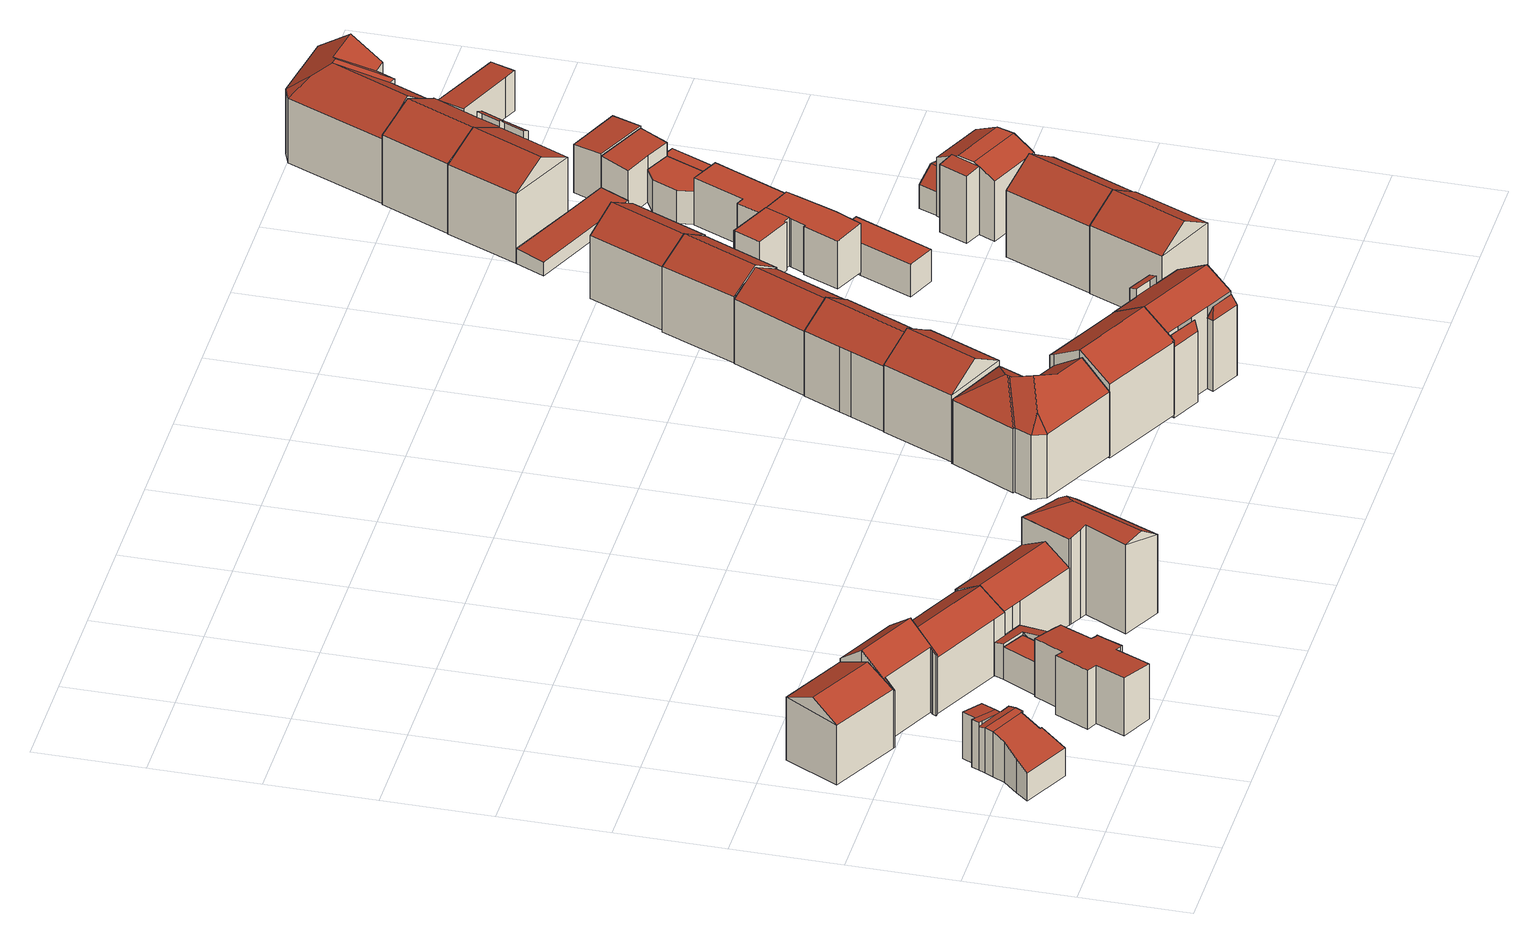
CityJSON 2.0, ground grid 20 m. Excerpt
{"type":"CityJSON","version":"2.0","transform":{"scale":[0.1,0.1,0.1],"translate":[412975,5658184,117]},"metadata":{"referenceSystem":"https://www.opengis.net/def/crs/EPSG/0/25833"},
"CityObjects":{
"building1":{"type":"Building","attributes":{"Gemeindeschluessel":14612000,"Geometrietyp2DReferenz":"3000","function":"31001_9998","roofType":"9999"},"children":["building1-1","building1-2","building1-3"]},
"building1-1":{"type":"BuildingPart","attributes":{"Dachtyp_tdc":"tdcPolyFlatRoof","Dachneigung":10.02,"QualitaetDacherkennung":69,"Geometrietyp2DReferenz":"3000","measuredHeight":9.48,"roofType":"2100"},"parents":["building1"],"geometry":[{"type":"MultiSurface","lod":"2","boundaries":[[[0,1,2,3]],[[0,4,5,1]],[[4,6,7,5]],[[4,0,3,6]],[[7,2,1,5]]],"semantics":{"surfaces":[{"type":"WallSurface"},{"type":"RoofSurface"},{"type":"GroundSurface"}],"values":[0,0,0,1,2]}}]},
"building1-2":{"type":"BuildingPart","attributes":{"Dachtyp_tdc":"tdcPolyFlatRoof","Dachneigung":10.06,"QualitaetDacherkennung":59,"Geometrietyp2DReferenz":"3000","measuredHeight":9.64,"roofType":"2100"},"parents":["building1"],"geometry":[{"type":"MultiSurface","lod":"2","boundaries":[[[8,9,10,11,12]],[[9,3,2,10]],[[6,13,14,7]],[[6,3,9,8,15,13]],[[14,11,10,2,7]]],"semantics":{"surfaces":[{"type":"WallSurface"},{"type":"RoofSurface"},{"type":"GroundSurface"}],"values":[0,0,0,1,2]}}]},
"building1-3":{"type":"BuildingPart","attributes":{"Dachtyp_tdc":"tdcCutGableRoof","Dachneigung":21.51,"QualitaetDacherkennung":17,"Geometrietyp2DReferenz":"3000","measuredHeight":9.17,"roofType":"9999"},"parents":["building1"],"geometry":[{"type":"MultiSurface","lod":"2","boundaries":[[[16,17,18,19]],[[17,20,21,18]],[[20,22,23,21]],[[22,24,25,23]],[[24,26,27,25]],[[26,28,29,27]],[[28,30,31,29]],[[30,32,33,31]],[[32,12,11,33]],[[34,35,36,14,13]],[[35,37,38,36]],[[37,39,40,38]],[[39,41,42,40]],[[41,16,19,42]],[[37,35,34,15,12,32]],[[30,28,26,24,22,20,17,16]],[[32,30,16,41,39,37]],[[19,18,21,23,25,27,29,31,33,11,14,36,38,40,42]]],"semantics":{"surfaces":[{"type":"WallSurface"},{"type":"RoofSurface"},{"type":"GroundSurface"}],"values":[0,0,0,0,0,0,0,0,0,0,0,0,0,0,1,1,1,2]}}]},
"building2":{"type":"Building","attributes":{"Dachtyp_tdc":"tdcGableRoof","Gemeindeschluessel":14612000,"Dachneigung":22.84,"QualitaetDacherkennung":57,"Geometrietyp2DReferenz":"3000","measuredHeight":15.18,"function":"31001_9998","roofType":"3100"},"geometry":[{"type":"Solid","lod":"2","boundaries":[[[[43,44,45,46]],[[44,47,48,45]],[[47,49,50,48]],[[49,43,46,50]],[[47,44,51]],[[43,49,52]],[[44,43,52,51]],[[49,47,51,52]],[[46,45,48,50]]]],"semantics":{"surfaces":[{"type":"WallSurface"},{"type":"RoofSurface"},{"type":"GroundSurface"}],"values":[[0,0,0,0,0,0,1,1,2]]}}]},
"building3":{"type":"Building","attributes":{"Dachtyp_tdc":"tdcGableRoof","Gemeindeschluessel":14612000,"Dachneigung":38.53,"QualitaetDacherkennung":68,"Geometrietyp2DReferenz":"3000","measuredHeight":16.84,"function":"31001_9998","roofType":"3100"},"geometry":[{"type":"Solid","lod":"2","boundaries":[[[[53,54,55,56]],[[54,57,58,55]],[[57,59,60,58]],[[59,61,62,60]],[[61,63,46,62]],[[63,64,65,46]],[[64,66,50,65]],[[66,67,68,50]],[[67,69,70,68]],[[69,71,72,70]],[[71,73,74,72]],[[73,53,56,74]],[[69,67,66,64]],[[64,63,61,59,57,54,53,73,71,69]],[[56,55,58,60,62,46,65,50,68,70,72,74]]]],"semantics":{"surfaces":[{"type":"WallSurface"},{"type":"RoofSurface"},{"type":"GroundSurface"}],"values":[[0,0,0,0,0,0,0,0,0,0,0,0,1,1,2]]}}]},
"building4":{"type":"Building","attributes":{"Dachtyp_tdc":"tdcPolyFlatRoof","Gemeindeschluessel":14612000,"Dachneigung":4.78,"QualitaetDacherkennung":84,"Geometrietyp2DReferenz":"3000","measuredHeight":11.88,"function":"31001_9998","roofType":"2100"},"geometry":[{"type":"Solid","lod":"2","boundaries":[[[[75,76,77,78]],[[76,79,80,77]],[[79,81,82,80]],[[81,83,84,82]],[[83,85,86,84]],[[85,87,88,86]],[[87,89,90,88]],[[89,91,92,90]],[[91,93,94,92]],[[93,95,96,94]],[[95,97,98,96]],[[97,99,100,98]],[[99,101,102,100]],[[101,103,104,102]],[[103,105,106,104]],[[103,101,99,97,95,93,91,89,87,85,83,81,79,76,75,107,108,109,110,105]],[[106,111,112,113,114,78,77,80,82,84,86,88,90,92,94,96,98,100,102,104]],[[105,110,111,106]],[[110,109,112,111]],[[109,108,113,112]],[[108,107,114,113]],[[107,75,78,114]]]],"semantics":{"surfaces":[{"type":"WallSurface"},{"type":"RoofSurface"},{"type":"GroundSurface"}],"values":[[0,0,0,0,0,0,0,0,0,0,0,0,0,0,0,1,2,0,0,0,0,0]]}}]},
"building5":{"type":"Building","attributes":{"Dachtyp_tdc":"tdcPolyFlatRoof","Gemeindeschluessel":14612000,"Dachneigung":0,"QualitaetDacherkennung":51,"Geometrietyp2DReferenz":"3000","measuredHeight":6.61,"function":"31001_9998","roofType":"1000"},"geometry":[{"type":"Solid","lod":"2","boundaries":[[[[115,116,117,118]],[[116,119,120,117]],[[119,121,122,120]],[[121,123,124,122]],[[123,115,118,124]],[[123,121,119,116,115]],[[118,117,120,122,124]]]],"semantics":{"surfaces":[{"type":"WallSurface"},{"type":"RoofSurface"},{"type":"GroundSurface"}],"values":[[0,0,0,0,0,1,2]]}}]},
"building6":{"type":"Building","attributes":{"Dachtyp_tdc":"tdcFreeFormRoof","Gemeindeschluessel":14612000,"Dachneigung":32.98,"QualitaetDacherkennung":62,"Geometrietyp2DReferenz":"3000","measuredHeight":14.66,"function":"31001_9998","roofType":"5000"},"geometry":[{"type":"Solid","lod":"2","boundaries":[[[[125,126,127,128,129]],[[128,130,129]],[[131,126,125]],[[132,133,134,135,136,137]],[[131,138,133,132]],[[138,130,134,133]],[[130,128,135,134]],[[128,127,136,135]],[[127,126,137,136]],[[126,131,132,137]],[[138,131,125,129,130]]]],"semantics":{"surfaces":[{"type":"RoofSurface"},{"type":"WallSurface"},{"type":"GroundSurface"}],"values":[[0,1,1,2,1,1,1,1,1,1,0]]}}]},
"building7":{"type":"Building","attributes":{"Dachtyp_tdc":"tdcFreeFormRoof","Gemeindeschluessel":14612000,"Dachneigung":12.84,"QualitaetDacherkennung":8,"Geometrietyp2DReferenz":"3000","measuredHeight":8.34,"function":"31001_9998","roofType":"5000"},"geometry":[{"type":"Solid","lod":"2","boundaries":[[[[139,140,120,122]],[[140,141,117,120]],[[141,142,143,117]],[[142,144,145,143]],[[144,146,147,145]],[[146,148,149,147]],[[148,150,151,149]],[[150,139,122,151]],[[150,152,153,139]],[[140,153,152,148,146,144,142,141]],[[150,148,152]],[[140,139,153]],[[122,120,117,143,145,147,149,151]]]],"semantics":{"surfaces":[{"type":"WallSurface"},{"type":"RoofSurface"},{"type":"GroundSurface"}],"values":[[0,0,0,0,0,0,0,0,1,1,0,0,2]]}}]},
"building8":{"type":"Building","attributes":{"Dachtyp_tdc":"tdcFreeFormRoof","Gemeindeschluessel":14612000,"Dachneigung":29.34,"QualitaetDacherkennung":56,"Geometrietyp2DReferenz":"3000","measuredHeight":14.51,"function":"31001_9998","roofType":"5000"},"geometry":[{"type":"Solid","lod":"2","boundaries":[[[[154,155,147,149]],[[155,156,145,147]],[[156,157,158,145]],[[157,159,160,158]],[[159,161,162,160]],[[161,163,164,162]],[[163,154,149,164]],[[149,147,145,158,160,162,164]],[[154,163,165,166,156,155]],[[165,161,159,157,166]],[[157,156,166]],[[163,161,165]]]],"semantics":{"surfaces":[{"type":"WallSurface"},{"type":"GroundSurface"},{"type":"RoofSurface"}],"values":[[0,0,0,0,0,0,0,1,2,2,0,0]]}}]},
"building9":{"type":"Building","attributes":{"Dachtyp_tdc":"tdcFreeFormRoof","Gemeindeschluessel":14612000,"Dachneigung":10.3,"QualitaetDacherkennung":38,"Geometrietyp2DReferenz":"3000","measuredHeight":18.75,"function":"31001_9998","roofType":"5000"},"geometry":[{"type":"Solid","lod":"2","boundaries":[[[[167,168,169,170]],[[168,171,172,169]],[[171,173,174,172]],[[173,175,176,174]],[[175,177,178,176]],[[177,179,180,178]],[[179,181,182,180]],[[181,183,184,182]],[[183,185,186,184]],[[185,187,188,186]],[[187,167,170,188]],[[189,190,181,179,177,175,191]],[[167,187,192,189,191,173,171,168]],[[183,190,189,192,185]],[[183,181,190]],[[187,185,192]],[[175,173,191]],[[170,169,172,174,176,178,180,182,184,186,188]]]],"semantics":{"surfaces":[{"type":"WallSurface"},{"type":"RoofSurface"},{"type":"GroundSurface"}],"values":[[0,0,0,0,0,0,0,0,0,0,0,1,1,1,0,0,0,2]]}}]},
"building10":{"type":"Building","attributes":{"Dachtyp_tdc":"tdcFreeFormRoof","Gemeindeschluessel":14612000,"Dachneigung":34.87,"QualitaetDacherkennung":14,"Geometrietyp2DReferenz":"3000","measuredHeight":18.35,"function":"31001_9998","roofType":"5000"},"geometry":[{"type":"Solid","lod":"2","boundaries":[[[[193,194,195,196]],[[194,197,198,195]],[[197,199,200,198]],[[199,201,202,200]],[[201,203,204,202]],[[203,205,206,204]],[[205,207,208,206]],[[207,209,210,208]],[[209,211,212,210]],[[211,213,214,212]],[[213,193,196,214]],[[215,213,211]],[[216,215,211,209]],[[217,218,216,209,207]],[[219,220,221,217,207,205]],[[222,219,205,203]],[[222,203,201]],[[220,219,222,201,199]],[[221,220,199,197]],[[223,218,217,221,197,194]],[[223,194,193]],[[215,216,218,223,193,213]],[[196,195,198,200,202,204,206,208,210,212,214]]]],"semantics":{"surfaces":[{"type":"WallSurface"},{"type":"RoofSurface"},{"type":"GroundSurface"}],"values":[[0,0,0,0,0,0,0,0,0,0,0,0,1,1,1,1,1,1,1,1,1,1,2]]}}]},
"building11":{"type":"Building","attributes":{"Dachtyp_tdc":"tdcGableRoof","Gemeindeschluessel":14612000,"Dachneigung":32.62,"QualitaetDacherkennung":71,"Geometrietyp2DReferenz":"3000","measuredHeight":17.59,"function":"31001_9998","roofType":"3100"},"geometry":[{"type":"Solid","lod":"2","boundaries":[[[[224,225,226,227]],[[225,228,229,226]],[[228,230,231,229]],[[230,232,233,231]],[[232,224,227,233]],[[232,234,235,224]],[[228,236,235,234,230]],[[225,236,228]],[[224,235,236,225]],[[230,234,232]],[[227,226,229,231,233]]]],"semantics":{"surfaces":[{"type":"WallSurface"},{"type":"RoofSurface"},{"type":"GroundSurface"}],"values":[[0,0,0,0,0,1,1,0,0,0,2]]}}]},
"building12":{"type":"Building","attributes":{"Dachtyp_tdc":"tdcFreeFormRoof","Gemeindeschluessel":14612000,"Dachneigung":31.63,"QualitaetDacherkennung":84,"Geometrietyp2DReferenz":"3000","measuredHeight":18.95,"function":"31001_9998","roofType":"5000"},"geometry":[{"type":"Solid","lod":"2","boundaries":[[[[237,238,239,240]],[[238,241,242,239]],[[241,243,244,242]],[[243,245,246,244]],[[245,247,248,246]],[[247,249,250,248]],[[249,251,252,250]],[[251,253,254,252]],[[253,255,256,254]],[[255,237,240,256]],[[251,249,247,245,243,241]],[[241,238,237,255,253,251]],[[240,239,242,244,246,248,250,252,254,256]]]],"semantics":{"surfaces":[{"type":"WallSurface"},{"type":"RoofSurface"},{"type":"GroundSurface"}],"values":[[0,0,0,0,0,0,0,0,0,0,1,1,2]]}}]},
"building13":{"type":"Building","attributes":{"Dachtyp_tdc":"tdcGableRoof","Gemeindeschluessel":14612000,"Dachneigung":31.68,"QualitaetDacherkennung":81,"Geometrietyp2DReferenz":"3000","measuredHeight":16.81,"function":"31001_9998","roofType":"3100"},"geometry":[{"type":"Solid","lod":"2","boundaries":[[[[257,258,259,260]],[[258,261,262,259]],[[261,263,264,262]],[[263,265,266,264]],[[265,267,268,266]],[[267,269,270,268]],[[269,271,272,270]],[[271,273,274,272]],[[273,275,276,274]],[[275,257,260,276]],[[271,269,267,265,263,261]],[[261,258,257,275,273,271]],[[260,259,262,264,266,268,270,272,274,276]]]],"semantics":{"surfaces":[{"type":"WallSurface"},{"type":"RoofSurface"},{"type":"GroundSurface"}],"values":[[0,0,0,0,0,0,0,0,0,0,1,1,2]]}}]},
"building14":{"type":"Building","attributes":{"Gemeindeschluessel":14612000,"Geometrietyp2DReferenz":"3000","function":"31001_9998","roofType":"9999"},"children":["building14-1","building14-2","building14-3","building14-4"]},
"building14-1":{"type":"BuildingPart","attributes":{"Dachtyp_tdc":"tdcFreeFormRoof","Dachneigung":72.59,"QualitaetDacherkennung":35,"Geometrietyp2DReferenz":"3000","measuredHeight":16.42,"roofType":"5000"},"parents":["building14"],"geometry":[{"type":"MultiSurface","lod":"2","boundaries":[[[277,278,279,280]],[[278,281,282,279]],[[281,283,284,282]],[[285,283,281]],[[286,285,281,278]],[[286,278,277]],[[285,286,277,283]],[[280,279,282,284]]],"semantics":{"surfaces":[{"type":"WallSurface"},{"type":"RoofSurface"},{"type":"GroundSurface"}],"values":[0,0,0,0,1,0,1,2]}}]},
"building14-2":{"type":"BuildingPart","attributes":{"Dachtyp_tdc":"tdcFreeFormRoof","Dachneigung":73.01,"QualitaetDacherkennung":29,"Geometrietyp2DReferenz":"3000","measuredHeight":16.52,"roofType":"5000"},"parents":["building14"],"geometry":[{"type":"MultiSurface","lod":"2","boundaries":[[[287,288,289,290]],[[288,291,292,289]],[[291,293,294,292]],[[295,293,291]],[[296,295,291,288]],[[296,288,287]],[[295,296,287,293]],[[290,289,292,294]]],"semantics":{"surfaces":[{"type":"WallSurface"},{"type":"RoofSurface"},{"type":"GroundSurface"}],"values":[0,0,0,1,1,1,1,2]}}]},
"building14-3":{"type":"BuildingPart","attributes":{"Dachtyp_tdc":"tdcPolyFlatRoof","Dachneigung":13.46,"QualitaetDacherkennung":62,"Geometrietyp2DReferenz":"3000","measuredHeight":17.26,"roofType":"2100"},"parents":["building14"],"geometry":[{"type":"MultiSurface","lod":"2","boundaries":[[[297,298,299,300]],[[301,297,302]],[[301,303,298,297]],[[303,304,299,298]],[[304,305,300,299]],[[305,306,300]],[[305,304,303,301]]],"semantics":{"surfaces":[{"type":"GroundSurface"},{"type":"WallSurface"},{"type":"RoofSurface"}],"values":[0,1,1,1,1,1,2]}}]},
"building14-4":{"type":"BuildingPart","attributes":{"Dachtyp_tdc":"tdcGableRoof","Dachneigung":30.53,"QualitaetDacherkennung":66,"Geometrietyp2DReferenz":"3000","measuredHeight":19.53,"roofType":"3100"},"parents":["building14"],"geometry":[{"type":"MultiSurface","lod":"2","boundaries":[[[306,307,308,300]],[[307,309,310,308]],[[309,311,287,290,310]],[[312,313,277,280,294,293]],[[314,315,316,284,283]],[[315,249,317,316]],[[249,302,297,317]],[[315,314,313,312,311,309]],[[309,307,306,302,249,315]],[[300,308,310,290,294,280,284,316,317,297]]],"semantics":{"surfaces":[{"type":"WallSurface"},{"type":"RoofSurface"},{"type":"GroundSurface"}],"values":[0,0,0,0,0,0,0,1,1,2]}}]},
"building15":{"type":"Building","attributes":{"Dachtyp_tdc":"tdcGableRoof","Gemeindeschluessel":14612000,"Dachneigung":30.23,"QualitaetDacherkennung":73,"Geometrietyp2DReferenz":"3000","measuredHeight":16.37,"function":"31001_9998","roofType":"3100"},"geometry":[{"type":"Solid","lod":"2","boundaries":[[[[318,319,320,321]],[[319,322,323,320]],[[322,324,325,323]],[[324,318,321,325]],[[322,319,326]],[[318,324,327]],[[319,318,327,326]],[[324,322,326,327]],[[321,320,323,325]]]],"semantics":{"surfaces":[{"type":"WallSurface"},{"type":"RoofSurface"},{"type":"GroundSurface"}],"values":[[0,0,0,0,0,0,1,1,2]]}}]},
"building16":{"type":"Building","attributes":{"Dachtyp_tdc":"tdcGableRoof","Gemeindeschluessel":14612000,"Dachneigung":30.42,"QualitaetDacherkennung":79,"Geometrietyp2DReferenz":"3000","measuredHeight":16.74,"function":"31001_9998","roofType":"3100"},"geometry":[{"type":"Solid","lod":"2","boundaries":[[[[328,329,330,331]],[[329,332,333,330]],[[332,334,335,333]],[[334,328,331,335]],[[332,329,336]],[[328,334,337]],[[329,328,337,336]],[[334,332,336,337]],[[331,330,333,335]]]],"semantics":{"surfaces":[{"type":"WallSurface"},{"type":"RoofSurface"},{"type":"GroundSurface"}],"values":[[0,0,0,0,0,0,1,1,2]]}}]},
"building17":{"type":"Building","attributes":{"Dachtyp_tdc":"tdcGableRoof","Gemeindeschluessel":14612000,"Dachneigung":29.91,"QualitaetDacherkennung":69,"Geometrietyp2DReferenz":"3000","measuredHeight":16.3,"function":"31001_9998","roofType":"3100"},"geometry":[{"type":"Solid","lod":"2","boundaries":[[[[338,339,340,341]],[[339,342,343,340]],[[342,344,345,343]],[[344,338,341,345]],[[342,339,346]],[[338,344,347]],[[339,338,347,346]],[[344,342,346,347]],[[341,340,343,345]]]],"semantics":{"surfaces":[{"type":"WallSurface"},{"type":"RoofSurface"},{"type":"GroundSurface"}],"values":[[0,0,0,0,0,0,1,1,2]]}}]},
"building18":{"type":"Building","attributes":{"Dachtyp_tdc":"tdcGableRoof","Gemeindeschluessel":14612000,"Dachneigung":31.48,"QualitaetDacherkennung":68,"Geometrietyp2DReferenz":"3000","measuredHeight":17.59,"function":"31001_9998","roofType":"3100"},"geometry":[{"type":"Solid","lod":"2","boundaries":[[[[348,349,350,351]],[[349,352,353,350]],[[352,354,355,353]],[[354,348,351,355]],[[352,349,356]],[[348,354,357]],[[349,348,357,356]],[[354,352,356,357]],[[351,350,353,355]]]],"semantics":{"surfaces":[{"type":"WallSurface"},{"type":"RoofSurface"},{"type":"GroundSurface"}],"values":[[0,0,0,0,0,0,1,1,2]]}}]},
"building19":{"type":"Building","attributes":{"Dachtyp_tdc":"tdcPolyFlatRoof","Gemeindeschluessel":14612000,"Dachneigung":0,"QualitaetDacherkennung":84,"Geometrietyp2DReferenz":"3000","measuredHeight":6.54,"function":"31001_9998","roofType":"1000"},"geometry":[{"type":"Solid","lod":"2","boundaries":[[[[358,359,360,361]],[[359,362,363,360]],[[362,364,365,363]],[[364,366,367,365]],[[366,358,361,367]],[[366,364,362,359,358]],[[361,360,363,365,367]]]],"semantics":{"surfaces":[{"type":"WallSurface"},{"type":"RoofSurface"},{"type":"GroundSurface"}],"values":[[0,0,0,0,0,1,2]]}}]},
"building20":{"type":"Building","attributes":{"Gemeindeschluessel":14612000,"Geometrietyp2DReferenz":"3000","function":"31001_9998","roofType":"9999"},"children":["building20-1","building20-2"]},
"building20-1":{"type":"BuildingPart","attributes":{"Dachtyp_tdc":"tdcPolyFlatRoof","Dachneigung":0,"QualitaetDacherkennung":61,"Geometrietyp2DReferenz":"3000","measuredHeight":9.85,"roofType":"1000"},"parents":["building20"],"geometry":[{"type":"MultiSurface","lod":"2","boundaries":[[[368,369,370,371]],[[369,372,373,370]],[[372,374,375,376,373]],[[377,378,379,380,381]],[[378,382,383,379]],[[382,384,385,383]],[[384,368,371,385]],[[384,382,378,377,374,372,369,368]],[[371,370,373,376,380,379,383,385]]],"semantics":{"surfaces":[{"type":"WallSurface"},{"type":"RoofSurface"},{"type":"GroundSurface"}],"values":[0,0,0,0,0,0,0,1,2]}}]},
"building20-2":{"type":"BuildingPart","attributes":{"Dachtyp_tdc":"tdcPolyFlatRoof","Dachneigung":2.62,"QualitaetDacherkennung":60,"Geometrietyp2DReferenz":"3000","measuredHeight":9.98,"roofType":"2100"},"parents":["building20"],"geometry":[{"type":"MultiSurface","lod":"2","boundaries":[[[375,386,387,376]],[[386,388,389,387]],[[388,390,391,389]],[[390,392,393,391]],[[392,394,395,393]],[[394,396,397,395]],[[396,398,399,397]],[[398,400,401,399]],[[400,402,403,401]],[[402,404,405,403]],[[404,381,380,405]],[[404,402,400,398,396,394,392,390,388,386,375,381]],[[380,376,387,389,391,393,395,397,399,401,403,405]]],"semantics":{"surfaces":[{"type":"WallSurface"},{"type":"RoofSurface"},{"type":"GroundSurface"}],"values":[0,0,0,0,0,0,0,0,0,0,0,1,2]}}]},
"building21":{"type":"Building","attributes":{"Dachtyp_tdc":"tdcFreeFormRoof","Gemeindeschluessel":14612000,"Dachneigung":32.75,"QualitaetDacherkennung":85,"Geometrietyp2DReferenz":"3000","measuredHeight":17.51,"function":"31001_9998","roofType":"5000"},"geometry":[{"type":"Solid","lod":"2","boundaries":[[[[406,407,408,409]],[[407,410,411,408]],[[410,412,413,411]],[[412,414,415,413]],[[414,406,409,415]],[[357,416,410,407]],[[414,412,416,357,406]],[[407,406,357]],[[412,410,416]],[[409,408,411,413,415]]]],"semantics":{"surfaces":[{"type":"WallSurface"},{"type":"RoofSurface"},{"type":"GroundSurface"}],"values":[[0,0,0,0,0,1,1,0,0,2]]}}]},
"building22":{"type":"Building","attributes":{"Dachtyp_tdc":"tdcPolyFlatRoof","Gemeindeschluessel":14612000,"Dachneigung":3.84,"QualitaetDacherkennung":66,"Geometrietyp2DReferenz":"3000","measuredHeight":3.07,"function":"31001_9998","roofType":"2100"},"geometry":[{"type":"Solid","lod":"2","boundaries":[[[[417,418,419,420]],[[418,421,422,419]],[[421,423,424,422]],[[423,425,426,424]],[[425,417,420,426]],[[425,423,421,418,417]],[[420,419,422,424,426]]]],"semantics":{"surfaces":[{"type":"WallSurface"},{"type":"RoofSurface"},{"type":"GroundSurface"}],"values":[[0,0,0,0,0,1,2]]}}]},
"building23":{"type":"Building","attributes":{"Dachtyp_tdc":"tdcPolyFlatRoof","Gemeindeschluessel":14612000,"Dachneigung":0,"QualitaetDacherkennung":80,"Geometrietyp2DReferenz":"3000","measuredHeight":9.53,"function":"31001_9998","roofType":"1000"},"geometry":[{"type":"Solid","lod":"2","boundaries":[[[[427,428,429,430]],[[428,431,432,429]],[[431,433,434,432]],[[433,435,436,434]],[[435,437,389,436]],[[435,433,431,428,427,438,439,437]],[[389,387,373,430,429,432,434,436]],[[437,439,387,389]],[[439,438,373,387]],[[438,427,430,373]]]],"semantics":{"surfaces":[{"type":"WallSurface"},{"type":"RoofSurface"},{"type":"GroundSurface"}],"values":[[0,0,0,0,0,1,2,0,0,0]]}}]},
"building24":{"type":"Building","attributes":{"Gemeindeschluessel":14612000,"Geometrietyp2DReferenz":"3000","function":"31001_9998","roofType":"9999"},"children":["building24-1","building24-2"]},
"building24-1":{"type":"BuildingPart","attributes":{"Dachtyp_tdc":"tdcPolyFlatRoof","Dachneigung":31.4,"QualitaetDacherkennung":56,"Geometrietyp2DReferenz":"3000","measuredHeight":15.4,"roofType":"2100"},"parents":["building24"],"geometry":[{"type":"MultiSurface","lod":"2","boundaries":[[[440,441,442,443,444]],[[445,446,447,448,449]],[[446,440,444,447]],[[446,445,441,440]],[[444,443,448,447]]],"semantics":{"surfaces":[{"type":"WallSurface"},{"type":"RoofSurface"},{"type":"GroundSurface"}],"values":[0,0,0,1,2]}}]},
"building24-2":{"type":"BuildingPart","attributes":{"Dachtyp_tdc":"tdcGableRoof","Dachneigung":28.36,"QualitaetDacherkennung":72,"Geometrietyp2DReferenz":"3000","measuredHeight":17.84,"roofType":"3100"},"parents":["building24"],"geometry":[{"type":"MultiSurface","lod":"2","boundaries":[[[450,451,452,419]],[[451,449,448,452]],[[453,450,419,422]],[[449,451,454]],[[450,453,455]],[[451,450,455,454]],[[453,442,449,454,455]],[[419,452,448,443,422]]],"semantics":{"surfaces":[{"type":"WallSurface"},{"type":"RoofSurface"},{"type":"GroundSurface"}],"values":[0,0,0,0,0,1,1,2]}}]},
"building25":{"type":"Building","attributes":{"Gemeindeschluessel":14612000,"Geometrietyp2DReferenz":"3000","function":"31001_9998","roofType":"9999"},"children":["building25-1","building25-2"]},
"building25-1":{"type":"BuildingPart","attributes":{"Dachtyp_tdc":"tdcPolyFlatRoof","Dachneigung":3.42,"QualitaetDacherkennung":60,"Geometrietyp2DReferenz":"3000","measuredHeight":13.81,"roofType":"2100"},"parents":["building25"],"geometry":[{"type":"MultiSurface","lod":"2","boundaries":[[[456,457,458,459,460]],[[461,462,463,464]],[[461,456,460,462]],[[461,464,465,466,467,457,456]],[[460,459,468,469,463,462]]],"semantics":{"surfaces":[{"type":"WallSurface"},{"type":"RoofSurface"},{"type":"GroundSurface"}],"values":[0,0,0,1,2]}}]},
"building25-2":{"type":"BuildingPart","attributes":{"Dachtyp_tdc":"tdcCutGableRoof","Dachneigung":27.32,"QualitaetDacherkennung":49,"Geometrietyp2DReferenz":"3000","measuredHeight":14.29,"roofType":"9999"},"parents":["building25"],"geometry":[{"type":"MultiSurface","lod":"2","boundaries":[[[458,470,471,459]],[[470,472,473,471]],[[472,474,475,473]],[[474,476,477,475]],[[476,478,479,477]],[[478,480,481,479]],[[480,464,463,481]],[[474,472,470,458,467,482]],[[483,464,480,478,476]],[[482,483,476,474]],[[459,471,473,475,477,479,481,463,469,468]]],"semantics":{"surfaces":[{"type":"WallSurface"},{"type":"RoofSurface"},{"type":"GroundSurface"}],"values":[0,0,0,0,0,0,0,1,1,1,2]}}]},
"building26":{"type":"Building","attributes":{"Dachtyp_tdc":"tdcPolyFlatRoof","Gemeindeschluessel":14612000,"Dachneigung":0,"QualitaetDacherkennung":67,"Geometrietyp2DReferenz":"3000","measuredHeight":6.51,"function":"31001_9998","roofType":"1000"},"geometry":[{"type":"Solid","lod":"2","boundaries":[[[[484,485,486,487]],[[485,488,489,486]],[[488,490,491,489]],[[490,492,493,491]],[[492,494,495,493]],[[494,484,487,495]],[[494,492,490,488,485,484]],[[487,486,489,491,493,495]]]],"semantics":{"surfaces":[{"type":"WallSurface"},{"type":"RoofSurface"},{"type":"GroundSurface"}],"values":[[0,0,0,0,0,0,1,2]]}}]},
"building27":{"type":"Building","attributes":{"Gemeindeschluessel":14612000,"Geometrietyp2DReferenz":"3000","function":"31001_9998","roofType":"9999"},"children":["building27-1","building27-2"]},
"building27-1":{"type":"BuildingPart","attributes":{"Dachtyp_tdc":"tdcGableRoof","Dachneigung":28.36,"QualitaetDacherkennung":72,"Geometrietyp2DReferenz":"3000","measuredHeight":17.7,"roofType":"3100"},"parents":["building27"],"geometry":[{"type":"MultiSurface","lod":"2","boundaries":[[[496,497,498,499]],[[497,500,501,498]],[[500,502,503,501]],[[497,496,504]],[[502,500,505]],[[496,506,502,505,504]],[[500,497,504,505]],[[503,507,499,498,501]]],"semantics":{"surfaces":[{"type":"WallSurface"},{"type":"RoofSurface"},{"type":"GroundSurface"}],"values":[0,0,0,0,0,1,1,2]}}]},
"building27-2":{"type":"BuildingPart","attributes":{"Dachtyp_tdc":"tdcPolyFlatRoof","Dachneigung":21.11,"QualitaetDacherkennung":52,"Geometrietyp2DReferenz":"3000","measuredHeight":15.04,"roofType":"2100"},"parents":["building27"],"geometry":[{"type":"MultiSurface","lod":"2","boundaries":[[[446,508,496,499,509]],[[510,511,512,507,506]],[[511,446,509,512]],[[511,510,508,446]],[[509,499,507,512]]],"semantics":{"surfaces":[{"type":"WallSurface"},{"type":"RoofSurface"},{"type":"GroundSurface"}],"values":[0,0,0,1,2]}}]},
"building28":{"type":"Building","attributes":{"Dachtyp_tdc":"tdcGableRoof","Gemeindeschluessel":14612000,"Dachneigung":11.78,"QualitaetDacherkennung":1,"Geometrietyp2DReferenz":"3000","measuredHeight":7.46,"function":"31001_9998","roofType":"3100"},"geometry":[{"type":"Solid","lod":"2","boundaries":[[[[513,514,515,516]],[[514,517,518,515]],[[517,519,520,518]],[[519,513,516,520]],[[517,514,521]],[[513,519,522]],[[514,513,522,521]],[[519,517,521,522]],[[516,515,518,520]]]],"semantics":{"surfaces":[{"type":"WallSurface"},{"type":"RoofSurface"},{"type":"GroundSurface"}],"values":[[0,0,0,0,0,0,1,1,2]]}}]},
"building29":{"type":"Building","attributes":{"Dachtyp_tdc":"tdcPolyFlatRoof","Gemeindeschluessel":14612000,"Dachneigung":6.14,"QualitaetDacherkennung":58,"Geometrietyp2DReferenz":"3000","measuredHeight":9.83,"function":"31001_9998","roofType":"2100"},"geometry":[{"type":"Solid","lod":"2","boundaries":[[[[523,524,525,491]],[[524,526,527,525]],[[526,528,529,527]],[[528,530,531,529]],[[530,532,493,531]],[[532,523,491,493]],[[532,530,528,526,524,523]],[[491,525,527,529,531,493]]]],"semantics":{"surfaces":[{"type":"WallSurface"},{"type":"RoofSurface"},{"type":"GroundSurface"}],"values":[[0,0,0,0,0,0,1,2]]}}]},
"building30":{"type":"Building","attributes":{"Dachtyp_tdc":"tdcPolyFlatRoof","Gemeindeschluessel":14612000,"Dachneigung":0,"QualitaetDacherkennung":78,"Geometrietyp2DReferenz":"3000","measuredHeight":3.3,"function":"31001_9998","roofType":"1000"},"geometry":[{"type":"Solid","lod":"2","boundaries":[[[[533,534,535,536]],[[534,537,538,535]],[[537,539,540,538]],[[539,541,542,540]],[[541,543,544,542]],[[543,533,536,544]],[[543,541,539,537,534,533]],[[536,535,538,540,542,544]]]],"semantics":{"surfaces":[{"type":"WallSurface"},{"type":"RoofSurface"},{"type":"GroundSurface"}],"values":[[0,0,0,0,0,0,1,2]]}}]},
"building31":{"type":"Building","attributes":{"Dachtyp_tdc":"tdcPolyFlatRoof","Gemeindeschluessel":14612000,"Dachneigung":3.8,"QualitaetDacherkennung":52,"Geometrietyp2DReferenz":"3000","measuredHeight":10.06,"function":"31001_9998","roofType":"2100"},"geometry":[{"type":"Solid","lod":"2","boundaries":[[[[545,546,547,548]],[[546,549,550,547]],[[549,551,552,550]],[[551,545,548,552]],[[551,549,546,545]],[[548,547,550,552]]]],"semantics":{"surfaces":[{"type":"WallSurface"},{"type":"RoofSurface"},{"type":"GroundSurface"}],"values":[[0,0,0,0,1,2]]}}]},
"building32":{"type":"Building","attributes":{"Dachtyp_tdc":"tdcFreeFormRoof","Gemeindeschluessel":14612000,"Dachneigung":34.65,"QualitaetDacherkennung":29,"Geometrietyp2DReferenz":"3000","measuredHeight":17.92,"function":"31001_9998","roofType":"5000"},"geometry":[{"type":"Solid","lod":"2","boundaries":[[[[553,554,555,556]],[[554,557,558,555]],[[557,559,560,558]],[[559,561,562,560]],[[561,563,564,562]],[[563,565,566,564]],[[565,567,568,566]],[[567,569,570,568]],[[569,553,556,570]],[[571,572,569,567]],[[573,571,567,565]],[[574,573,565,563]],[[574,563,561]],[[575,576,572,571,573,574,561,559]],[[575,559,557]],[[577,576,575,557,554]],[[577,554,553]],[[572,576,577,553,569]],[[556,555,558,560,562,564,566,568,570]]]],"semantics":{"surfaces":[{"type":"WallSurface"},{"type":"RoofSurface"},{"type":"GroundSurface"}],"values":[[0,0,0,0,0,0,0,0,0,1,1,1,0,1,1,1,0,1,2]]}}]},
"building33":{"type":"Building","attributes":{"Dachtyp_tdc":"tdcPolyFlatRoof","Gemeindeschluessel":14612000,"Dachneigung":3.83,"QualitaetDacherkennung":70,"Geometrietyp2DReferenz":"3000","measuredHeight":8.15,"function":"31001_9998","roofType":"2100"},"geometry":[{"type":"Solid","lod":"2","boundaries":[[[[578,579,580,581]],[[579,582,583,580]],[[582,584,585,583]],[[584,586,587,585]],[[586,578,581,587]],[[586,584,582,579,578]],[[581,580,583,585,587]]]],"semantics":{"surfaces":[{"type":"WallSurface"},{"type":"RoofSurface"},{"type":"GroundSurface"}],"values":[[0,0,0,0,0,1,2]]}}]}
},
"vertices":[
[136,280,111],[136,280,17],[124,255,17],[124,255,111],[181,258,102],[181,258,17],[169,232,102],[169,232,17],
[109,246,113],[115,259,113],[115,259,17],[109,246,17],[109,246,104],[163,220,102],[163,220,17],[155,224,104],
[162,185,108],[145,149,93],[145,149,17],[162,185,17],[149,147,93],[149,147,17],[127,101,73],[127,101,17],[39,145,73],[39,145,17],[59,168,84],[59,168,17],[84,195,98],[84,195,17],[95,217,108],[95,217,17],[103,233,108],[103,233,17],[163,220,104],[181,212,104],[181,212,17],[174,198,108],[174,198,17],[167,184,108],[167,184,17],[163,186,108],[163,186,17],
[134,399,138],[7,465,139],[7,465,19],[134,399,19],[59,564,146],[59,564,19],[183,502,145],[183,502,19],[32,512,171],[157,448,171],
[249,360,147],[250,359,147],[250,359,19],[249,360,19],[252,364,151],[252,364,19],[147,416,151],[147,416,19],[138,397,134],[138,397,19],[134,399,134],[163,460,188],[163,460,19],[183,502,152],[297,445,152],[297,445,19],[276,404,188],[276,404,19],[249,351,140],[249,351,19],[245,352,140],[245,352,19],
[342,207,135],[369,193,132],[369,193,18],[342,207,18],[385,184,131],[385,184,18],[400,176,129],[400,176,18],[394,165,129],[394,165,18],[373,117,129],[373,117,18],[383,111,128],[383,111,18],[387,110,128],[387,110,18],[379,93,128],[379,93,18],[372,76,128],[372,76,18],[366,62,128],[366,62,18],[362,64,128],[362,64,18],[351,69,129],[351,69,18],[328,16,129],[328,16,18],[322,5,129],[322,5,18],[264,34,135],[264,34,18],[314,152,135],[298,160,137],[268,97,137],[288,88,135],[288,88,18],[268,97,18],[298,160,18],[314,152,18],
[342,207,87],[373,268,87],[373,268,21],[342,207,21],[415,245,87],[415,245,21],[385,184,87],[385,184,21],[369,193,87],[369,193,21],
[427,321,167],[449,368,134],[449,370,132],[297,445,132],[273,398,167],[249,351,134],[406,274,134],[406,274,20],[381,286,20],[249,351,20],[297,445,20],[449,370,20],[449,368,20],[381,286,134],
[385,184,50],[415,245,93],[373,268,93],[381,286,88],[381,286,21],[406,274,88],[406,274,21],[425,265,88],[425,265,21],[441,257,88],[441,257,21],[400,176,50],[400,176,21],[410,194,104],[394,202,104],
[441,257,136],[425,265,136],[406,274,136],[449,368,137],[449,368,21],[449,370,136],[449,370,21],[603,293,137],[603,293,21],[557,200,136],[557,200,21],[580,247,166],[428,322,166],
[594,181,201],[583,187,198],[583,187,20],[594,181,20],[561,198,194],[561,198,20],[557,200,193],[557,200,20],[603,293,193],[603,293,20],[608,291,192],[608,291,20],[629,280,189],[629,280,20],[688,251,182],[688,251,20],[698,222,178],[698,222,20],[628,66,178],[628,66,20],[554,102,200],[554,102,20],[650,217,207],[692,238,186],[602,291,194],[591,84,207],
[911,325,151],[901,350,151],[901,350,22],[911,325,22],[916,382,151],[916,382,22],[912,384,151],[912,384,22],[971,502,151],[971,502,22],[972,504,151],[972,504,22],[1088,451,151],[1088,451,22],[1067,405,151],[1067,405,22],[1076,380,151],[1076,380,22],[1112,363,151],[1112,363,22],[1057,254,151],[1057,254,22],[1084,308,194],[1027,336,194],[999,408,195],[997,370,205],[1002,419,196],[1000,415,196],[1001,413,195],[973,502,152],[937,349,174],
[1032,636,160],[1138,588,162],[1138,588,25],[1032,636,25],[1148,584,162],[1148,584,25],[1088,451,162],[1088,451,25],[972,504,160],[972,504,25],[1029,478,201],[1089,610,201],[1138,588,168],
[1204,180,166],[1057,254,166],[1057,254,18],[1204,180,18],[1087,313,207],[1087,313,18],[1112,363,173],[1112,363,18],[1116,371,168],[1116,371,18],[1256,302,167],[1256,302,18],[1266,297,168],[1266,297,18],[1237,239,207],[1237,239,18],[1208,180,167],[1208,180,18],[1205,182,167],[1205,182,18],
[1167,650,158],[1138,588,158],[1138,588,26],[1167,650,26],[1086,612,194],[1086,612,26],[1032,636,157],[1032,636,26],[1060,699,157],[1060,699,26],[1070,721,157],[1070,721,26],[1102,790,157],[1102,790,26],[1156,766,194],[1156,766,26],[1208,742,158],[1208,742,26],[1177,673,158],[1177,673,26],
[1269,165,153],[1263,153,153],[1263,153,11],[1269,165,11],[1208,180,153],[1208,180,11],[1214,193,153],[1214,193,11],[1211,186,175],[1266,159,174],
[1360,120,154],[1354,108,154],[1354,108,11],[1360,120,11],[1299,135,154],[1299,135,11],[1305,147,154],[1305,147,11],[1308,138,176],[1351,117,176],
[1317,272,11],[1323,285,11],[1369,262,11],[1363,249,11],[1317,272,184],[1317,272,168],[1323,285,180],[1369,262,180],[1363,249,184],[1363,249,168],
[1412,224,168],[1412,224,11],[1384,167,206],[1384,167,11],[1360,120,176],[1305,147,176],[1269,165,176],[1214,193,176],[1237,239,206],[1237,239,11],[1266,297,11],
[1102,790,156],[1166,926,157],[1166,926,27],[1102,790,27],[1270,879,157],[1270,879,27],[1208,742,156],[1208,742,27],[1218,903,191],[1155,767,191],
[1333,1017,159],[1270,879,160],[1270,879,28],[1333,1017,28],[1166,926,161],[1166,926,28],[1226,1065,160],[1226,1065,28],[1219,902,195],[1281,1040,195],
[1226,1065,159],[1288,1204,159],[1288,1204,32],[1226,1065,32],[1396,1157,160],[1396,1157,32],[1333,1017,161],[1333,1017,32],[1342,1181,195],[1279,1041,195],
[1657,357,141],[1597,218,141],[1597,218,4],[1657,357,4],[1481,268,142],[1481,268,4],[1541,407,142],[1541,407,4],[1538,243,180],[1599,382,180],
[1435,689,87],[1477,785,87],[1477,785,22],[1435,689,22],[1501,833,87],[1501,833,22],[1551,811,87],[1551,811,22],[1487,666,87],[1487,666,22],
[1406,984,126],[1407,986,126],[1407,986,28],[1406,984,28],[1472,957,126],[1472,957,28],[1486,951,126],[1486,951,125],[1486,951,28],[1466,905,126],[1454,910,126],[1454,910,28],[1466,905,28],[1466,905,125],[1452,906,126],[1452,906,28],[1385,936,126],[1385,936,28],
[1515,938,126],[1515,938,28],[1538,928,127],[1538,928,28],[1537,925,127],[1537,925,28],[1531,910,127],[1531,910,28],[1501,833,127],[1501,833,28],[1477,785,127],[1477,785,28],[1420,811,124],[1420,811,28],[1448,876,125],[1448,876,28],[1452,874,125],[1452,874,28],[1464,901,125],[1464,901,28],
[1657,357,139],[1541,407,140],[1541,407,5],[1657,357,5],[1611,568,140],[1611,568,5],[1727,518,139],[1727,518,5],[1727,515,139],[1727,515,5],[1669,543,180],
[1330,1294,62],[1355,1347,65],[1355,1347,35],[1330,1294,35],[1481,1290,65],[1481,1290,35],[1565,1253,65],[1565,1253,35],[1542,1201,62],[1542,1201,35],
[1491,1001,123],[1505,995,123],[1505,995,28],[1491,1001,28],[1547,1089,123],[1547,1089,28],[1599,1065,123],[1599,1065,28],[1581,1024,123],[1581,1024,28],[1538,928,123],[1472,957,123],[1515,938,123],
[1531,1370,182],[1519,1375,189],[1519,1375,175],[1519,1375,35],[1531,1370,35],[1540,1421,189],[1551,1416,182],[1551,1416,35],[1540,1421,35],[1540,1421,175],
[1355,1347,175],[1413,1479,175],[1413,1479,35],[1481,1290,175],[1475,1451,214],[1416,1319,214],
[1653,693,144],[1684,680,146],[1684,680,143],[1684,680,8],[1653,693,8],[1630,641,144],[1630,641,8],[1661,627,8],[1661,627,146],[1665,636,146],[1678,667,146],[1682,675,146],[1678,667,8],[1665,636,8],
[1697,709,127],[1697,709,8],[1793,665,127],[1793,665,8],[1776,624,150],[1776,624,8],[1763,592,151],[1763,592,8],[1747,553,129],[1747,553,8],[1648,597,129],[1648,597,8],[1678,667,150],[1665,636,151],
[1547,1089,95],[1543,1118,95],[1543,1118,29],[1547,1089,29],[1564,1164,95],[1564,1164,29],[1592,1180,95],[1592,1180,29],[1639,1158,95],[1639,1158,29],[1599,1065,95],[1599,1065,29],
[1541,1421,175],[1413,1479,176],[1413,1479,36],[1541,1421,36],[1470,1606,176],[1470,1606,36],[1598,1549,175],[1598,1549,36],[1476,1450,213],[1533,1578,213],[1560,1465,175],[1560,1465,36],
[1541,1421,187],[1551,1416,36],[1560,1465,187],[1571,1460,182],[1571,1460,36],
[1697,709,57],[1711,742,57],[1711,742,9],[1697,709,9],[1808,700,68],[1808,700,9],[1793,665,68],[1793,665,9],[1739,729,83],[1725,696,83],
[1592,1180,122],[1542,1201,122],[1542,1201,29],[1565,1253,128],[1565,1253,29],[1662,1209,128],[1662,1209,29],[1656,1195,126],[1656,1195,29],[1639,1158,122],
[1581,1024,57],[1599,1065,57],[1599,1065,24],[1581,1024,24],[1639,1158,57],[1639,1158,24],[1656,1195,57],[1656,1195,24],[1717,1168,57],[1717,1168,24],[1643,999,57],[1643,999,24],
[1686,1263,128],[1662,1209,132],[1662,1209,31],[1686,1263,31],[1565,1253,132],[1565,1253,31],[1588,1306,128],[1588,1306,31],
[1598,1549,168],[1470,1606,168],[1470,1606,38],[1598,1549,38],[1549,1787,168],[1549,1787,38],[1575,1798,168],[1575,1798,38],[1712,1776,168],[1712,1776,38],[1690,1659,168],[1690,1659,38],[1663,1663,168],[1663,1663,38],[1648,1628,168],[1648,1628,38],[1636,1633,168],[1636,1633,38],[1612,1721,217],[1601,1724,216],[1628,1729,209],[1701,1717,209],[1581,1755,197],[1599,1723,217],[1534,1578,217],
[1668,1515,112],[1689,1564,109],[1689,1564,31],[1668,1515,31],[1819,1505,109],[1819,1505,31],[1799,1459,112],[1799,1459,31],[1776,1469,112],[1776,1469,31]
]}
